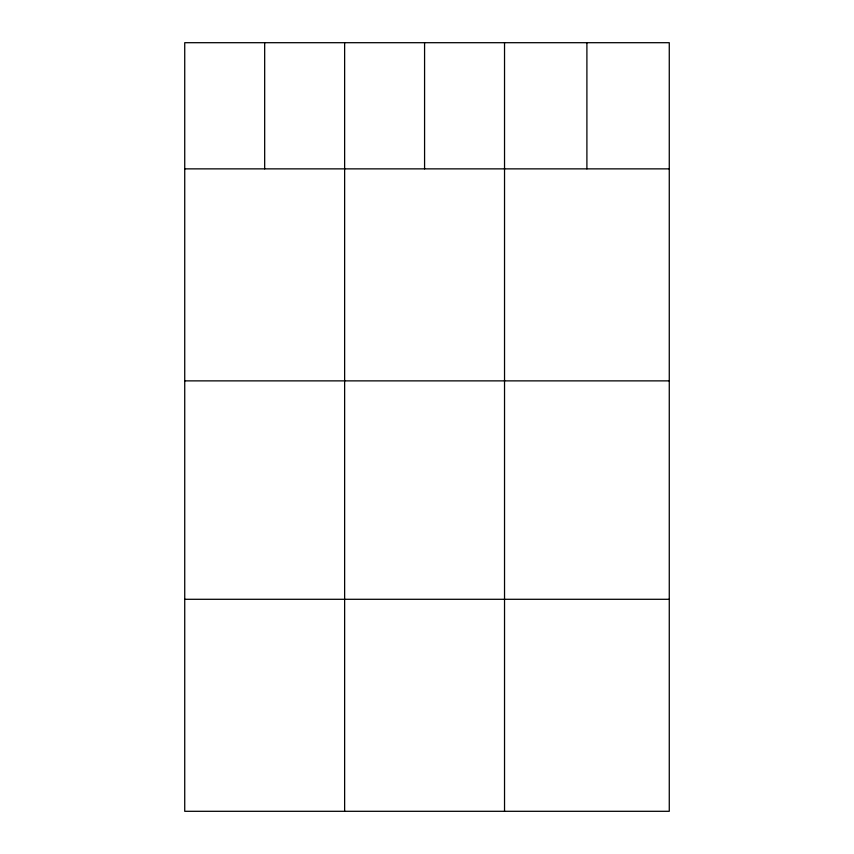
<?xml version="1.0" encoding="UTF-8"?>
<svg xmlns="http://www.w3.org/2000/svg" width="854" height="854" viewBox="0 0 854 854"><rect width="100%" height="100%" fill="white"/><g stroke="black" fill="none" stroke-linecap="round" stroke-linejoin="round"><path stroke-width="1.28" d="M669.269 168.868L669.269 811.3L184.731 811.3L184.731 42.7L669.269 42.7L669.269 168.868L184.731 168.868M184.731 380.873L669.269 380.873M184.731 599.294L669.269 599.294M586.901 42.7L586.901 168.868M504.533 42.7L504.533 811.3M424.577 42.7L424.577 168.868M344.632 42.7L344.632 811.3M264.676 42.7L264.676 168.868"/></g></svg>
